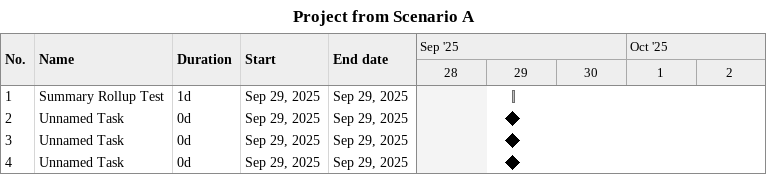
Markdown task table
Project from Scenario A

| ID | Task | Duration | Start | Finish |
|---|---|---|---|---|
| 1 | Summary Rollup Test | 1d | 2025-09-29 | 2025-09-29 |
| 2 | Unnamed Task | 0d | 2025-09-29 | 2025-09-29 |
| 3 | Unnamed Task | 0d | 2025-09-29 | 2025-09-29 |
| 4 | Unnamed Task | 0d | 2025-09-29 | 2025-09-29 |
